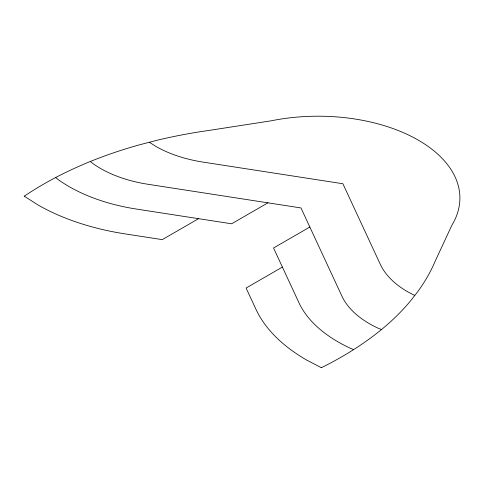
<?xml version="1.0" encoding="UTF-8"?>
<svg xmlns="http://www.w3.org/2000/svg" width="484" height="484" viewBox="0 0 484 484"><rect width="100%" height="100%" fill="white"/><g stroke="black" fill="none" stroke-linecap="round" stroke-linejoin="round"><path stroke-width="0.73" d="M24.2 196.226C45.454 181.917 68.413 170.295 92.16 160.736A352.437 203.474 0 0 1 139.773 144.746L156.538 140.396A352.437 203.474 0 0 1 208.852 130.45L271.088 120.825A141.824 81.881 0 0 1 418.358 140.178A141.824 81.881 0 0 1 451.887 225.205L435.213 261.136A352.437 203.474 0 0 1 417.982 291.344L410.444 301.018A352.437 203.474 0 0 1 382.753 328.509C363.974 344.064 343.108 356.938 321.285 367.743M198.567 218.677L162.267 239.634L125.072 233.881A195.125 112.657 0 0 1 37.601 204.726L24.273 196.177M267.924 202.832L231.624 223.789L136.579 209.088A150.669 86.987 0 0 1 58.485 179.806L55.66 177.561M309.845 227.032L273.539 247.989L299.009 302.863A150.669 86.987 0 0 0 349.726 347.954L353.61 349.581M282.402 267.077L246.096 288.034L256.066 309.506A195.125 112.657 0 0 0 306.566 360.011L321.364 367.701M381.422 329.562L377.701 328.001A106.208 61.317 0 0 1 341.952 296.22L300.981 207.945L148.086 184.295A106.208 61.317 0 0 1 93.037 163.653L90.333 161.505M414.764 295.476L407.812 291.864A106.208 61.317 0 0 1 380.321 264.373L342.902 183.745L203.244 162.14A106.208 61.317 0 0 1 155.63 146.271L149.375 142.26"/></g></svg>
